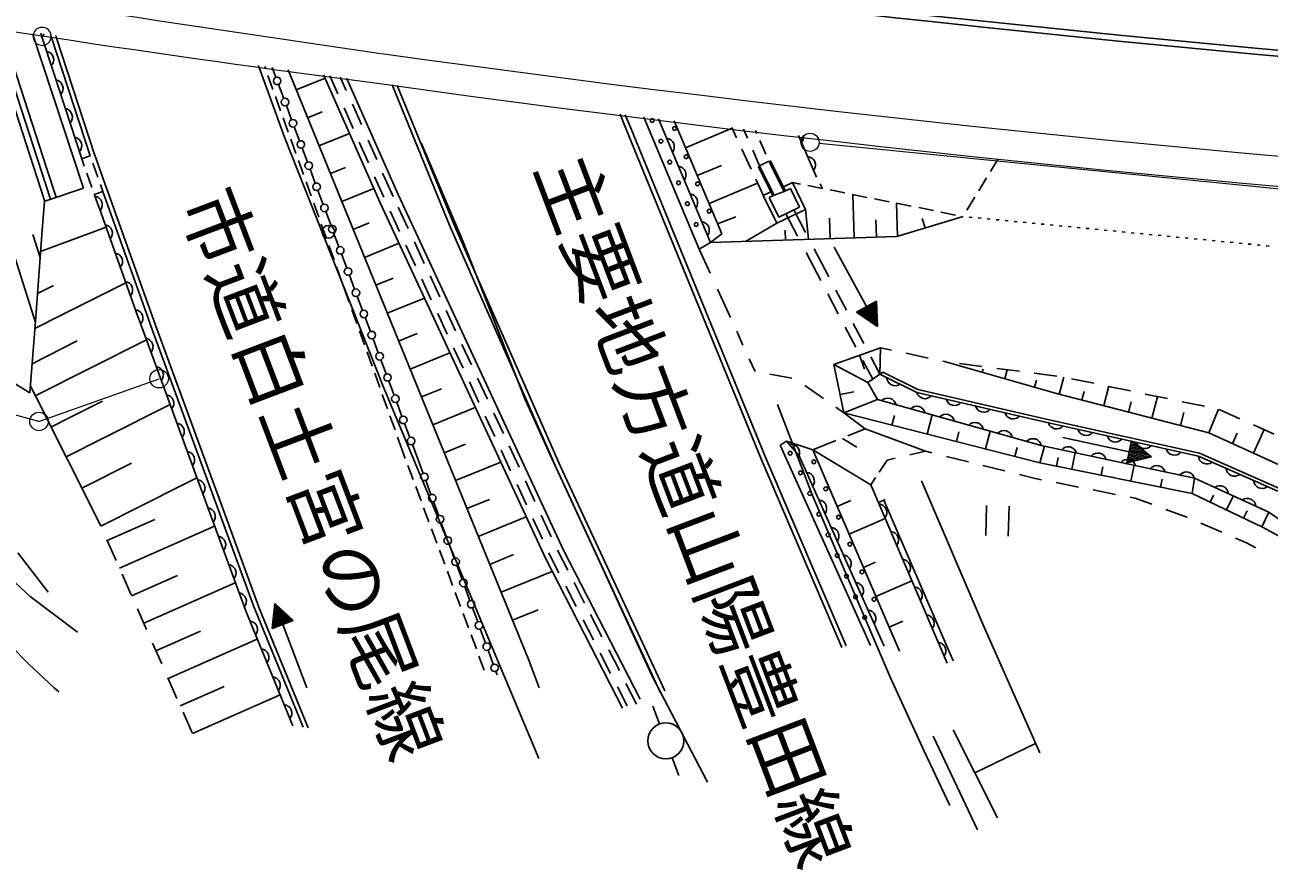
# Model space of a CAD drawing. Units: millimetres, scale not verified. Extents: x 40004 to 680061, y 20002 to 380034.
# Drawn here: x 361869 to 403146, y 241546 to 269590 of the extents above; entities that cross this region are included whole.
import ezdxf
from ezdxf.enums import TextEntityAlignment as Align

# ---------------------------------------------------------------- set-up
doc = ezdxf.new("R2010")
doc.units = ezdxf.units.MM
doc.header["$LTSCALE"] = 1000.09
for name, color, linetype, lineweight in [('M-BGD', 7, 'Continuous', 25), ('M-BMK-ROW', 30, 'Continuous', 13), ('M-STR-STR1', 1, 'Continuous', 13)]:
    doc.layers.add(name, color=color, linetype=linetype, lineweight=lineweight)
doc.styles.add('ＭＳ ゴシック', font='')
doc.styles.get('ＭＳ ゴシック').set_extended_font_data('MS Gothic')

msp = doc.modelspace()

# ---------------------------------------------------------------- linework, layer by layer
at = {"layer": 'M-BGD'}
for p, q in [((360656, 269499), (362521, 263762)), ((360878, 269465), (362561, 264286)), ((362601, 264810), (361099, 269431)), ((362790, 267292), (362138, 269271)), ((362424, 269227), (362396, 269313)), ((362840, 267952), (362424, 269227)), ((362756, 269177), (362728, 269263)), ((364040, 265243), (362756, 269177)), ((362922, 269152), (362892, 269243)), ((364182, 265289), (362922, 269152)), ((363755, 265149), (362840, 267952)), ((369613, 268244), (369636, 268180)), ((369636, 268180), (370484, 265865)), ((369847, 268151), (369824, 268214)), ((370100, 267445), (369931, 267916)), ((370074, 268178), (370096, 268117)), ((370096, 268117), (370196, 267850)), ((370620, 268045), (370596, 268103)), ((378588, 248507), (370620, 268045)), ((371798, 267886), (371777, 267933)), ((371987, 267903), (372007, 267858)), ((370283, 267615), (370457, 267147)), ((370871, 267432), (371826, 267821)), ((373655, 263690), (371798, 267886)), ((372007, 267858), (372255, 267298)), ((372356, 267811), (372338, 267852)), ((372531, 267417), (372356, 267811)), ((372565, 267783), (372548, 267822)), ((374256, 263963), (372565, 267783)), ((375975, 262893), (374048, 267606)), ((376114, 262952), (374220, 267581)), ((363818, 264172), (362790, 267292)), ((370353, 266739), (370184, 267210)), ((370544, 266912), (370718, 266444)), ((371249, 266506), (371726, 266700)), ((372457, 266840), (372761, 266155)), ((373031, 266286), (372734, 266958)), ((370606, 266033), (370437, 266504)), ((381614, 266629), (381807, 266157)), ((381784, 266608), (381946, 266214)), ((384240, 262154), (382400, 266534)), ((384611, 262368), (382886, 266476)), ((384988, 262659), (383411, 266412)), ((370484, 265865), (373763, 257567)), ((370806, 266209), (370980, 265741)), ((371626, 265580), (372636, 265992)), ((381807, 266157), (386286, 255215)), ((381946, 266214), (386424, 255272)), ((383790, 265510), (385334, 266158)), ((385325, 266182), (385480, 265847)), ((385844, 265831), (385713, 266135)), ((386151, 265986), (386108, 266088)), ((388134, 264536), (387534, 265916)), ((370859, 265327), (370690, 265798)), ((371067, 265506), (371241, 265038)), ((372963, 265697), (373267, 265012)), ((373546, 265124), (373260, 265769)), ((375021, 265677), (376414, 262393)), ((385654, 265471), (385963, 264804)), ((386240, 264912), (386017, 265429)), ((386448, 265297), (386250, 265756)), ((364038, 265249), (363755, 265149)), ((363841, 264904), (363755, 265149)), ((364123, 265007), (364289, 264535)), ((364598, 264111), (364179, 265299)), ((371112, 264621), (370943, 265092)), ((386236, 264910), (386547, 265067)), ((386547, 265067), (387058, 264057)), ((386592, 265090), (387103, 264080)), ((393903, 264727), (394160, 265148)), ((362906, 263871), (362601, 264810)), ((364090, 264197), (363924, 264669)), ((371328, 264803), (371502, 264335)), ((372004, 264654), (372509, 264860)), ((374052, 263977), (373730, 264669)), ((384177, 264588), (384982, 264926)), ((386191, 264887), (386680, 263922)), ((386236, 264910), (386724, 263944)), ((362561, 264286), (362716, 263809)), ((364372, 264299), (364454, 264066)), ((371365, 263915), (371196, 264386)), ((373470, 264554), (373773, 263869)), ((384565, 263666), (386174, 264342)), ((386118, 264468), (386364, 263936)), ((387333, 264360), (387035, 264213)), ((387333, 264360), (387771, 263470)), ((387599, 264307), (387333, 264360)), ((388334, 264160), (387844, 264258)), ((388252, 264315), (388334, 264160)), ((393513, 264087), (393773, 264513)), ((362521, 263762), (362520, 263744)), ((362521, 263762), (362526, 263746)), ((362526, 263746), (363818, 264172)), ((364454, 264066), (364168, 263964)), ((364340, 263493), (364171, 263966)), ((364621, 263599), (364454, 264066)), ((364761, 263652), (364597, 264113)), ((371590, 264100), (371764, 263632)), ((372381, 263728), (373447, 264162)), ((374088, 263899), (374024, 264043)), ((379739, 252159), (374256, 263963)), ((386362, 263933), (386612, 264056)), ((386813, 263013), (386362, 263933)), ((386563, 263864), (386724, 263944)), ((386883, 263213), (386563, 263864)), ((386724, 263944), (387058, 264057)), ((387264, 264159), (387058, 264057)), ((387264, 264159), (387570, 263540)), ((389070, 264014), (388579, 264112)), ((389805, 263867), (389315, 263965)), ((389379, 262523), (389332, 263962)), ((390541, 263721), (390050, 263819)), ((393123, 263446), (393383, 263873)), ((362520, 263744), (362446, 262775)), ((365576, 260035), (364340, 263493)), ((365890, 260048), (364621, 263599)), ((366047, 260054), (364761, 263652)), ((371618, 263209), (371450, 263680)), ((371851, 263397), (372025, 262929)), ((379146, 251869), (373655, 263690)), ((373983, 263415), (374299, 262735)), ((374582, 262836), (374255, 263539)), ((387771, 263470), (386813, 263013)), ((387570, 263540), (386883, 263213)), ((387382, 263449), (387771, 262705)), ((387771, 263471), (387867, 262474)), ((390822, 262570), (390786, 263672)), ((391276, 263575), (390786, 263672)), ((392012, 263428), (391521, 263526)), ((392747, 263282), (392257, 263379)), ((371871, 262503), (371703, 262974)), ((372759, 262802), (373292, 263019)), ((379641, 254936), (376114, 262952)), ((384847, 262994), (385454, 263220)), ((386813, 263013), (385776, 262406)), ((387110, 263322), (387501, 262577)), ((388579, 262497), (388557, 263178)), ((390123, 262548), (390104, 263121)), ((390801, 262570), (392993, 263233)), ((391735, 262852), (391640, 263167)), ((393192, 263213), (393291, 263204)), ((393490, 263185), (393590, 263175)), ((393789, 263156), (393888, 263146)), ((394087, 263127), (394187, 263117)), ((394386, 263098), (394486, 263089)), ((394685, 263069), (394784, 263060)), ((394983, 263041), (395083, 263031)), ((395282, 263012), (395381, 263002)), ((395581, 262983), (395680, 262973)), ((395879, 262954), (395979, 262945)), ((362377, 261872), (362134, 262640)), ((362446, 262775), (362227, 259900)), ((362392, 262070), (364561, 262877)), ((372112, 262694), (372286, 262226)), ((379504, 254874), (375975, 262893)), ((384611, 262368), (384988, 262659)), ((384611, 262368), (390801, 262570)), ((387101, 262449), (387090, 262782)), ((396178, 262925), (396277, 262916)), ((396476, 262897), (396576, 262887)), ((396775, 262868), (396875, 262858)), ((397074, 262839), (397173, 262829)), ((397372, 262810), (397472, 262801)), ((397671, 262781), (397770, 262772)), ((397969, 262753), (398069, 262743)), ((398268, 262724), (398368, 262714)), ((398567, 262695), (398666, 262685)), ((398865, 262666), (398965, 262657)), ((399164, 262637), (399263, 262628)), ((399463, 262609), (399562, 262599)), ((399761, 262580), (399861, 262570)), ((400060, 262551), (400159, 262541)), ((400358, 262522), (400458, 262512)), ((361386, 262374), (362169, 259897)), ((372124, 261797), (371956, 262268)), ((373137, 261876), (374281, 262343)), ((374510, 262281), (374826, 261601)), ((375120, 261677), (374790, 262387)), ((376414, 262393), (378461, 257165)), ((384611, 262368), (384240, 262154)), ((384240, 262154), (384607, 261348)), ((388058, 262158), (388541, 261236)), ((388718, 262220), (389791, 260242)), ((400657, 262493), (400757, 262484)), ((400956, 262464), (401055, 262455)), ((401254, 262436), (401354, 262426)), ((401553, 262407), (401652, 262397)), ((401851, 262378), (401951, 262368)), ((402150, 262349), (402250, 262340)), ((402449, 262320), (402548, 262311)), ((402747, 262292), (402847, 262282)), ((403046, 262263), (403145, 262253)), ((372374, 261991), (372548, 261523)), ((387786, 262034), (388273, 261108)), ((372378, 261091), (372209, 261562)), ((372635, 261288), (372809, 260820)), ((362286, 260677), (362817, 260945)), ((363030, 259932), (365219, 261034)), ((373514, 260950), (374087, 261183)), ((375036, 261148), (375352, 260467)), ((375634, 260571), (375312, 261263)), ((372631, 260385), (372462, 260856)), ((372896, 260585), (373070, 260117)), ((373892, 260024), (375125, 260527)), ((384849, 260817), (385276, 259879)), ((388505, 260665), (388854, 260001)), ((388773, 260793), (389121, 260128)), ((366104, 259449), (365890, 260048)), ((366246, 259500), (366047, 260054)), ((372884, 259679), (372715, 260150)), ((376157, 259444), (375845, 260116)), ((389462, 260063), (390121, 260421)), ((390149, 259583), (389462, 260063)), ((389553, 259999), (389506, 260087)), ((389645, 259935), (389549, 260111)), ((389736, 259871), (389593, 260135)), ((389828, 259807), (389637, 260159)), ((389920, 259743), (389681, 260183)), ((390011, 259679), (389725, 260206)), ((390103, 259615), (389769, 260230)), ((390147, 259639), (389813, 260254)), ((390143, 259751), (389857, 260278)), ((390139, 259862), (389901, 260302)), ((390136, 259974), (389945, 260326)), ((390132, 260086), (389989, 260349)), ((390128, 260197), (390033, 260373)), ((390125, 260309), (390077, 260397)), ((390121, 260421), (390149, 259583)), ((362035, 257386), (358130, 259734)), ((362227, 259900), (362035, 257386)), ((362169, 259897), (362215, 259751)), ((362197, 259513), (363030, 259932)), ((365822, 259348), (365576, 260035)), ((373158, 259882), (373332, 259414)), ((375563, 260014), (375879, 259334)), ((389352, 259685), (389700, 259021)), ((367816, 253910), (365822, 259348)), ((368226, 253663), (366103, 259451)), ((368431, 253540), (366244, 259503)), ((373137, 258973), (372968, 259444)), ((374269, 259098), (374886, 259349)), ((385483, 259424), (385691, 258966)), ((389087, 259558), (389435, 258894)), ((362109, 258349), (363607, 259103)), ((362214, 257282), (365899, 259137)), ((373419, 259179), (373593, 258711)), ((376089, 258880), (376405, 258200)), ((376684, 258309), (376370, 258985)), ((390250, 258878), (388709, 258324)), ((390234, 258002), (390250, 258878)), ((390250, 258878), (390616, 258799)), ((373390, 258267), (373221, 258738)), ((373680, 258476), (373854, 258008)), ((374647, 258172), (375968, 258711)), ((385900, 258506), (386092, 258085)), ((389553, 258627), (389719, 258166)), ((389668, 258452), (389994, 257830)), ((389932, 258578), (390234, 258002)), ((391105, 258694), (391838, 258536)), ((392327, 258431), (392381, 258419)), ((396088, 257364), (392381, 258419)), ((373643, 257561), (373474, 258032)), ((386579, 258004), (387317, 257868)), ((388709, 258324), (389035, 256717)), ((389839, 257720), (388709, 258324)), ((389839, 257720), (390326, 258068)), ((390234, 258002), (391456, 257398)), ((390326, 258068), (391490, 257492)), ((392876, 258354), (393620, 258257)), ((393629, 258064), (393660, 258172)), ((394116, 258193), (394860, 258096)), ((394375, 257852), (394458, 258144)), ((395355, 258031), (396099, 257934)), ((362217, 257277), (362052, 257604)), ((373942, 257773), (374116, 257305)), ((376616, 257746), (376931, 257066)), ((377214, 257168), (376887, 257873)), ((387744, 257625), (388358, 257194)), ((390151, 257160), (389839, 257720)), ((395361, 257571), (395426, 257801)), ((396178, 257338), (396339, 257903)), ((396592, 257850), (397326, 257698)), ((397659, 256958), (397826, 257603)), ((397816, 257596), (398550, 257444)), ((364386, 252967), (362217, 257277)), ((373896, 256855), (373727, 257326)), ((373763, 257567), (377387, 248911)), ((375024, 257246), (375685, 257515)), ((378461, 257165), (379289, 255348)), ((388911, 257326), (389364, 257418)), ((389035, 256717), (390151, 257160)), ((395587, 255639), (390151, 257160)), ((391456, 257398), (395824, 256392)), ((391490, 257492), (395846, 256489)), ((401145, 256056), (396088, 257364)), ((396935, 257145), (397009, 257430)), ((399039, 257342), (399774, 257190)), ((399257, 256544), (399441, 257254)), ((363386, 256574), (364447, 257108)), ((364508, 255899), (366684, 256994)), ((374203, 257070), (374377, 256602)), ((375402, 256320), (376812, 256895)), ((386840, 256997), (388001, 253977)), ((388767, 256906), (389035, 256717)), ((398480, 256745), (398567, 257083)), ((400263, 257088), (400998, 256935)), ((401464, 256839), (401145, 256056)), ((401486, 256829), (402171, 256524)), ((362735, 256246), (363386, 256574)), ((374149, 256149), (373980, 256620)), ((374464, 256367), (374639, 255899)), ((377142, 256613), (377458, 255932)), ((377742, 256031), (377429, 256705)), ((389035, 256717), (395542, 255060)), ((389035, 256717), (389749, 256183)), ((390634, 256310), (390715, 256626)), ((391804, 256012), (391967, 256652)), ((395824, 256392), (400802, 255282)), ((400833, 255378), (395846, 256489)), ((400206, 256298), (400318, 256729)), ((389749, 256183), (389169, 255953)), ((391745, 255445), (389749, 256183)), ((392773, 255765), (392855, 256085)), ((393742, 255519), (393894, 256113)), ((403962, 254777), (401145, 256056)), ((401926, 255701), (402084, 256049)), ((402627, 256320), (403312, 256015)), ((402629, 255382), (402986, 256168)), ((363233, 255257), (364508, 255899)), ((374487, 255208), (374233, 255914)), ((374726, 255664), (374991, 254952)), ((375780, 255394), (376484, 255681)), ((378263, 254911), (377934, 255619)), ((387134, 255778), (386920, 255648)), ((386920, 255648), (389918, 249002)), ((387553, 255289), (387134, 255778)), ((387135, 255777), (388004, 255493)), ((388776, 255798), (388004, 255493)), ((388996, 255872), (389464, 255577)), ((394711, 255272), (394787, 255569)), ((395697, 255616), (395542, 255060)), ((400668, 254552), (395587, 255639)), ((396307, 255896), (398506, 255422)), ((398427, 255056), (398585, 255789)), ((399022, 255439), (398533, 255544)), ((398934, 255509), (398543, 255593)), ((398847, 255579), (398554, 255642)), ((398760, 255649), (398564, 255691)), ((398673, 255719), (398575, 255740)), ((398585, 255789), (399240, 255264)), ((377668, 255479), (377984, 254799)), ((379289, 255348), (380872, 251908)), ((386286, 255214), (388972, 248929)), ((386424, 255273), (389110, 248988)), ((390372, 248979), (387553, 255289)), ((388004, 255493), (390883, 248811)), ((388004, 255493), (389933, 254333)), ((390211, 254749), (390480, 255153)), ((390480, 255153), (390737, 255213)), ((391224, 255325), (391745, 255445)), ((391745, 255445), (391954, 255393)), ((392440, 255273), (393168, 255092)), ((396089, 254950), (396147, 255236)), ((396599, 254848), (396710, 255399)), ((399240, 255264), (398427, 255056)), ((398536, 255083), (398438, 255104)), ((398644, 255111), (398448, 255153)), ((398752, 255139), (398459, 255202)), ((398861, 255167), (398470, 255251)), ((398969, 255195), (398480, 255300)), ((399077, 255222), (398491, 255349)), ((399185, 255250), (398501, 255398)), ((399196, 255299), (398512, 255447)), ((399109, 255369), (398522, 255495)), ((400802, 255282), (403440, 254115)), ((403489, 254203), (400833, 255378)), ((363758, 254214), (365410, 255045)), ((374574, 254974), (374749, 254505)), ((374994, 254945), (375080, 254710)), ((376157, 254468), (377655, 255079)), ((382959, 247432), (379504, 254874)), ((383095, 247495), (379641, 254936)), ((393653, 254972), (394381, 254791)), ((395542, 255060), (400596, 254042)), ((397579, 254650), (397635, 254926)), ((398559, 254453), (398666, 254981)), ((364388, 252962), (367112, 254333)), ((367112, 254333), (367575, 254566)), ((374836, 254271), (375011, 253803)), ((375166, 254475), (375339, 254006)), ((378195, 254345), (378511, 253665)), ((378790, 253775), (378473, 254458)), ((390091, 254572), (389933, 254333)), ((392463, 248410), (389933, 254333)), ((393691, 249606), (391610, 254458)), ((394866, 254671), (395389, 254541)), ((395389, 254541), (395596, 254500)), ((396087, 254403), (396822, 254257)), ((399540, 254255), (399593, 254519)), ((400596, 254042), (400668, 254552)), ((403133, 253419), (400668, 254552)), ((369205, 250120), (367816, 253910)), ((388001, 253977), (390590, 247930)), ((397313, 254160), (398049, 254014)), ((398539, 253917), (398703, 253885)), ((398703, 253885), (399250, 253683)), ((400596, 254042), (402922, 252924)), ((401189, 253757), (401300, 253987)), ((401734, 253495), (401955, 253955)), ((369487, 250223), (368226, 253663)), ((369628, 250275), (368431, 253540)), ((375098, 253568), (375273, 253100)), ((375425, 253771), (375597, 253302)), ((376535, 253542), (377284, 253847)), ((388817, 253608), (389274, 253805)), ((390185, 253743), (390363, 253819)), ((390409, 253839), (390363, 253819)), ((390363, 253819), (392659, 248486)), ((393775, 253649), (393743, 252649)), ((394525, 253624), (394492, 252625)), ((399719, 253510), (400414, 253253)), ((402299, 253224), (402415, 253464)), ((364600, 252482), (366176, 253178)), ((375684, 253067), (375856, 252598)), ((376912, 252616), (378499, 253263)), ((378721, 253211), (379037, 252531)), ((379332, 252609), (379001, 253320)), ((389211, 252693), (390412, 253211)), ((400414, 253253), (400422, 253249)), ((400882, 253053), (401572, 252759)), ((402900, 252935), (403133, 253419)), ((404570, 252418), (403133, 253419)), ((365005, 251567), (368155, 252959)), ((375360, 252866), (375535, 252397)), ((402922, 252924), (404369, 252137)), ((364590, 252505), (364893, 251819)), ((375942, 252363), (376115, 251894)), ((402032, 252563), (402394, 252409)), ((402394, 252409), (402708, 252239)), ((362638, 250771), (361631, 252072)), ((375623, 252163), (375797, 251694)), ((377290, 251690), (378083, 252013)), ((381694, 246915), (379146, 251869)), ((379248, 252078), (379285, 251998)), ((379285, 251998), (379587, 251409)), ((379878, 251498), (379536, 252163)), ((382281, 247217), (379739, 252159)), ((380872, 251908), (382676, 247981)), ((375885, 251460), (376060, 250992)), ((376201, 251659), (376373, 251190)), ((377667, 250764), (379362, 251455)), ((389685, 251592), (390089, 251766)), ((365095, 251361), (365399, 250675)), ((365409, 250652), (366927, 251324)), ((365813, 249738), (368850, 251080)), ((380439, 250405), (380087, 251089)), ((390101, 250627), (391296, 251142)), ((376147, 250758), (376322, 250289)), ((376460, 250955), (376632, 250486)), ((379816, 250964), (380159, 250297)), ((365601, 250218), (365904, 249532)), ((371100, 246288), (369483, 250234)), ((371272, 246264), (369622, 250291)), ((370073, 249562), (370156, 250396)), ((370140, 250229), (370353, 249668)), ((370151, 250340), (370400, 249686)), ((370156, 250396), (370774, 249829)), ((370198, 250358), (370447, 249704)), ((370280, 250283), (370493, 249722)), ((370362, 250207), (370540, 249740)), ((376718, 250251), (376891, 249782)), ((378045, 249838), (378892, 250183)), ((370756, 246335), (369205, 250120)), ((370774, 249829), (370073, 249562)), ((370095, 249784), (370166, 249597)), ((370106, 249895), (370213, 249615)), ((370117, 250007), (370260, 249633)), ((370129, 250118), (370307, 249651)), ((370445, 250131), (370587, 249757)), ((370527, 250056), (370634, 249775)), ((370609, 249980), (370680, 249793)), ((370692, 249904), (370727, 249811)), ((376409, 250055), (376584, 249586)), ((380387, 249852), (380730, 249185)), ((381013, 249289), (380635, 250025)), ((390540, 249607), (390992, 249802)), ((366217, 248823), (367695, 249476)), ((370084, 249673), (370120, 249579)), ((371224, 247592), (370423, 249695)), ((376671, 249352), (376846, 248884)), ((376977, 249547), (377149, 249078)), ((395536, 245440), (393691, 249606)), ((366106, 249075), (366409, 248389)), ((366621, 247908), (369576, 249214)), ((377387, 248911), (378916, 245253)), ((376933, 248649), (377108, 248181)), ((377235, 248843), (377408, 248374)), ((378588, 248507), (378927, 247596)), ((380958, 248741), (381301, 248073)), ((381590, 248167), (381238, 248851)), ((377494, 248139), (377538, 248021)), ((366611, 247931), (366914, 247245)), ((382160, 247057), (381809, 247741)), ((382676, 247981), (384514, 244460)), ((390590, 247930), (391697, 245489)), ((367025, 246994), (368478, 247636)), ((367430, 246079), (370335, 247363)), ((381529, 247629), (381854, 246997)), ((382705, 246988), (382924, 246399)), ((367116, 246788), (367419, 246102)), ((394139, 243279), (392664, 246197)), ((393475, 242882), (391996, 245992)), ((393384, 244773), (395401, 245746)), ((383342, 245274), (383560, 244684)), ((391697, 245489), (392552, 243686))]:
    msp.add_line(p, q, dxfattribs=at)
for points in [[(363614, 249439), (362047, 250619), (361555, 251074)], [(361397, 249000), (361986, 248391), (362842, 247593), (362998, 247463)]]:
    msp.add_lwpolyline(points, dxfattribs=at)
for centre, radius in [((370239, 267732), 125), ((370501, 267029), 125), ((370762, 266326), 125), ((382679, 266421), 62.5), ((383422, 266152), 62.5), ((371023, 265623), 125), ((382971, 265730), 62.5), ((371285, 264921), 125), ((383263, 265039), 62.5), ((383806, 265216), 62.5), ((371546, 264218), 125), ((383554, 264348), 62.5), ((384188, 264314), 62.5), ((371807, 263515), 125), ((383846, 263657), 62.5), ((384567, 263408), 62.5), ((371939, 262723), 212), ((372069, 262812), 125), ((384137, 262966), 62.5), ((372330, 262109), 125), ((372591, 261406), 125), ((372853, 260703), 125), ((373114, 260000), 125), ((373375, 259297), 125), ((373637, 258594), 125), ((373898, 257891), 125), ((374159, 257188), 125), ((374421, 256485), 125), ((374682, 255782), 125), ((387257, 255380), 62.5), ((388039, 255091), 62.5), ((375123, 254593), 125), ((387601, 254728), 62.5), ((375382, 253889), 125), ((387905, 254042), 62.5), ((388435, 254197), 62.5), ((375641, 253185), 125), ((388210, 253357), 62.5), ((388860, 253258), 62.5), ((388514, 252671), 62.5), ((375899, 252481), 125), ((389238, 252361), 62.5), ((376158, 251777), 125), ((388819, 251986), 62.5), ((389638, 251440), 62.5), ((376416, 251073), 125), ((389123, 251300), 62.5), ((389427, 250615), 62.5), ((390039, 250531), 62.5), ((376675, 250369), 125), ((376934, 249665), 125), ((389732, 249930), 62.5), ((377192, 248961), 125), ((377451, 248257), 125), ((383133, 245836), 600)]:
    msp.add_circle(centre, radius, dxfattribs=at)
for centre, radius, start, end in [((457657, 870312), 603999, 262.05659, 271.22026), ((457657, 870312), 604199, 262.05659, 271.22026), ((362232, 269386), 283, 316.1452, 324.4692), ((362232, 269386), 283, 324.4692, 341.2725), ((362542, 268435), 283, 316.1452, 80.0002), ((362852, 267485), 283, 316.1452, 80.0002), ((363162, 266534), 283, 316.1452, 80.0002), ((363473, 265583), 283, 316.1452, 80.0002), ((383133, 265543), 283, 320.8578, 84.7128), ((387414, 265858), 283, 321.5855, 7.8584), ((387813, 264941), 283, 321.5855, 85.4405), ((383520, 264621), 283, 320.8578, 84.7128), ((364153, 263622), 283, 317.7391, 81.5942), ((383907, 263699), 283, 320.8578, 84.7128), ((364489, 262681), 283, 317.7391, 81.5942), ((384294, 262777), 283, 320.8578, 84.7128), ((364826, 261739), 283, 317.7391, 81.5942), ((365162, 260797), 283, 317.7391, 81.5942), ((365499, 259856), 283, 40.8124, 81.5942), ((365499, 259856), 283, 317.7391, 40.8124), ((365839, 258914), 283, 318.2076, 82.0627), ((366183, 257975), 283, 318.2076, 82.0627), ((390741, 257900), 283, 181.7666, 305.6216), ((366527, 257036), 283, 318.2076, 82.0627), ((390495, 256925), 283, 12.4416, 136.2966), ((391729, 257471), 283, 195.1077, 318.9627), ((392704, 257247), 283, 195.1077, 318.9627), ((391458, 256656), 283, 12.4416, 136.2966), ((393678, 257023), 283, 195.1077, 318.9627), ((366872, 256098), 283, 318.2076, 82.0627), ((392421, 256387), 283, 12.4416, 136.2966), ((393384, 256117), 283, 12.4416, 136.2966), ((394653, 256798), 283, 195.1077, 318.9627), ((396097, 256468), 283, 195.5052, 319.3603), ((394347, 255848), 283, 12.4416, 136.2966), ((397073, 256250), 283, 195.5052, 319.3603), ((398049, 256032), 283, 195.5052, 319.3603), ((387289, 255392), 283, 338.6302, 102.4852), ((395310, 255578), 283, 12.4416, 136.2966), ((396484, 255311), 283, 15.9978, 139.8529), ((399026, 255815), 283, 195.5052, 319.3603), ((400002, 255597), 283, 195.5052, 319.3603), ((367216, 255159), 283, 318.2076, 82.0627), ((397462, 255102), 283, 15.9978, 139.8529), ((398440, 254893), 283, 15.9978, 139.8529), ((401084, 255303), 283, 184.2028, 308.0578), ((387778, 254459), 283, 322.1465, 86.0015), ((399418, 254683), 283, 15.9978, 139.8529), ((400396, 254474), 283, 15.9978, 139.8529), ((401999, 254898), 283, 184.2028, 308.0578), ((367560, 254220), 283, 318.2076, 82.0627), ((401514, 254017), 283, 3.3939, 127.2489), ((402913, 254494), 283, 184.2028, 308.0578), ((402422, 253599), 283, 3.3939, 127.2489), ((367904, 253281), 283, 318.2076, 82.0627), ((388185, 253546), 283, 322.1465, 86.0015), ((390180, 253416), 283, 321.2003, 85.0553), ((368249, 252342), 283, 318.2076, 82.0627), ((388593, 252633), 283, 322.1465, 86.0015), ((390573, 252496), 283, 321.2003, 85.0553), ((389001, 251720), 283, 322.1465, 86.0015), ((390965, 251576), 283, 321.2003, 85.0553), ((368593, 251403), 283, 318.2076, 82.0627), ((389409, 250807), 283, 322.1465, 86.0015), ((368937, 250464), 283, 318.2076, 82.0627), ((391358, 250657), 283, 321.2003, 85.0553), ((389817, 249894), 283, 322.1465, 86.0015), ((369303, 249529), 283, 320.356, 84.211), ((391751, 249737), 283, 321.2003, 85.0553), ((392144, 248818), 283, 321.2003, 85.0553), ((369683, 248603), 283, 320.356, 84.211), ((370062, 247678), 283, 320.356, 84.211), ((370441, 246753), 283, 320.356, 84.211)]:
    msp.add_arc(centre, radius, start, end, dxfattribs=at)
at = {"layer": 'M-BMK-ROW'}
for p, q in [((388214, 265665), (407347, 263766)), ((361970, 256531), (354277, 258612)), ((363144, 256719), (366323, 257849)), ((362337, 256432), (361970, 256531)), ((362337, 256432), (363144, 256719))]:
    msp.add_line(p, q, dxfattribs=at)
for centre, radius in [((387916, 265694), 300), ((366323, 257849), 306), ((362337, 256432), 306)]:
    msp.add_circle(centre, radius, dxfattribs=at)
for start, end in [(168.2623, 354.439), (354.439, 168.2623)]:
    msp.add_arc((362440, 269209), 300, start, end, dxfattribs=at)
at = {"layer": 'M-STR-STR1'}
for centre, radius, start, end in [((505720, 1187748), 928539, 259.13608, 261.82469), ((442968, 798593), 535458, 257.90502, 262.55277), ((457657, 870312), 607499, 262.05659, 271.22026), ((457657, 870312), 608499, 262.05659, 271.22026)]:
    msp.add_arc(centre, radius, start, end, dxfattribs=at)

# ---------------------------------------------------------------- texts
at = {"layer": 'M-BGD', "style": 'ＭＳ ゴシック'}
for s, p in [('主要地方道山陽豊田線', (384064, 253485)), ('市道白土宮の尾線', (371399, 254702))]:
    msp.add_text(s, height=1833, rotation=290.752, dxfattribs=at).set_placement(p, align=Align.MIDDLE_CENTER)

doc.saveas('drawing.dxf')
